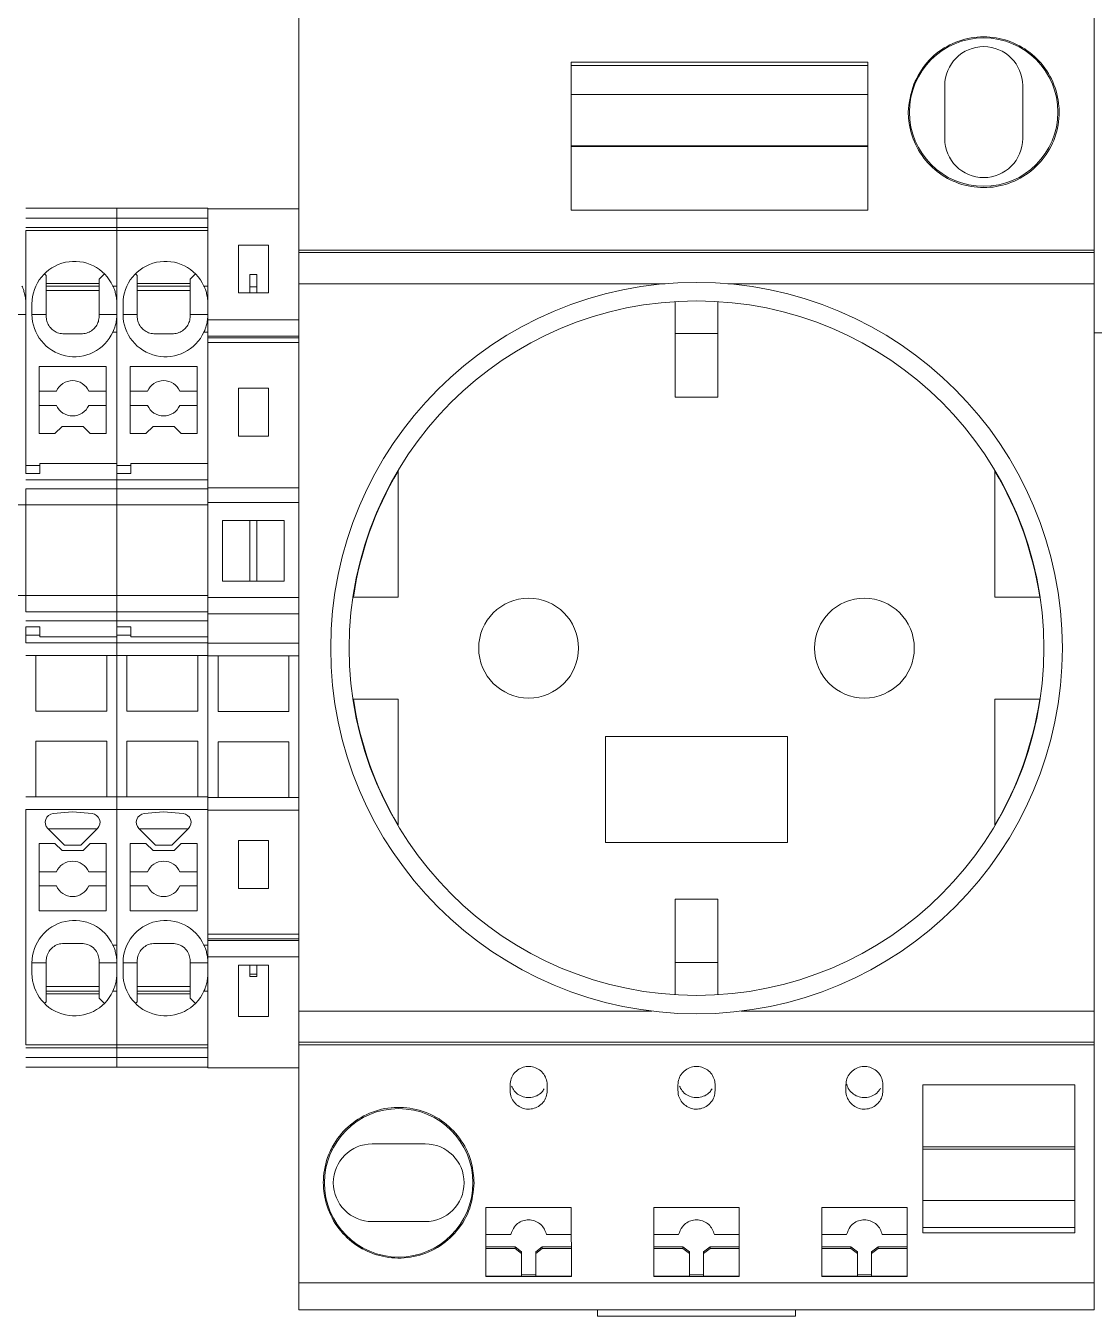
# Model space of a CAD drawing. Header units: millimetres. Extents: x 91 to 341, y 63 to 263.
# Drawn here: x 133.5 to 163.73, y 92.99 to 129.5 of the extents above; entities that cross this region are included whole.
import ezdxf

# ---------------------------------------------------------------- set-up
doc = ezdxf.new("R2010")
doc.units = ezdxf.units.MM

msp = doc.modelspace()

# ---------------------------------------------------------------- linework, layer by layer
at = {"color": 7, "linetype": 'Continuous', "lineweight": 15}
for p, q in [((141.227, 123.156), (141.227, 129.807)), ((163.727, 123.156), (163.727, 129.807)), ((148.927, 128.479), (157.327, 128.479)), ((148.927, 124.289), (148.927, 128.479)), ((148.927, 128.384), (157.327, 128.384)), ((157.327, 128.479), (157.327, 124.289)), ((159.499, 126.312), (159.499, 127.812)), ((161.706, 127.812), (161.706, 126.312)), ((157.327, 127.562), (148.927, 127.562)), ((148.927, 126.11), (157.327, 126.11)), ((157.327, 126.092), (148.927, 126.092)), ((136.077, 124.339), (133.502, 124.339)), ((136.077, 124.065), (136.077, 124.339)), ((138.652, 124.339), (136.077, 124.339)), ((138.652, 124.065), (138.652, 124.339)), ((141.227, 124.321), (138.652, 124.321)), ((157.327, 124.289), (148.927, 124.289)), ((136.077, 124.065), (133.502, 124.065)), ((133.502, 123.798), (136.077, 123.798)), ((136.077, 123.798), (136.077, 124.065)), ((138.652, 124.065), (136.077, 124.065)), ((136.077, 123.714), (136.077, 123.798)), ((136.077, 123.798), (138.652, 123.798)), ((138.652, 123.798), (138.652, 124.065)), ((138.652, 123.714), (138.652, 123.798)), ((133.502, 123.714), (136.077, 123.714)), ((133.502, 117.063), (133.502, 123.714)), ((136.077, 123.714), (136.077, 122.139)), ((136.077, 123.714), (138.652, 123.714)), ((136.077, 117.063), (136.077, 123.714)), ((138.652, 123.714), (138.652, 122.139)), ((139.515, 121.946), (139.515, 123.296)), ((139.515, 123.296), (140.365, 123.296)), ((140.365, 123.296), (140.365, 121.946)), ((141.227, 123.156), (163.727, 123.156)), ((141.227, 123.088), (141.227, 123.156)), ((141.227, 123.088), (163.727, 123.088)), ((141.227, 122.206), (141.227, 123.088)), ((163.727, 123.088), (163.727, 123.156)), ((163.727, 122.206), (163.727, 123.088)), ((134.029, 122.487), (134.077, 122.439)), ((134.077, 122.439), (134.077, 121.339)), ((135.726, 122.487), (135.577, 122.339)), ((135.577, 121.339), (135.577, 122.339)), ((136.604, 122.487), (136.652, 122.439)), ((136.652, 122.439), (136.652, 121.339)), ((138.301, 122.487), (138.152, 122.339)), ((138.152, 121.339), (138.152, 122.339)), ((140.04, 122.464), (139.84, 122.464)), ((139.84, 122.464), (139.84, 122.114)), ((140.04, 122.464), (140.04, 122.114)), ((135.577, 122.214), (134.077, 122.214)), ((135.577, 122.139), (134.077, 122.139)), ((135.577, 122.014), (134.077, 122.014)), ((135.968, 122.139), (136.077, 122.139)), ((138.152, 122.214), (136.652, 122.214)), ((138.152, 122.139), (136.652, 122.139)), ((138.152, 122.014), (136.652, 122.014)), ((138.543, 122.139), (138.652, 122.139)), ((138.652, 122.139), (138.652, 121.639)), ((139.84, 122.114), (140.04, 122.114)), ((139.84, 121.946), (139.84, 122.114)), ((140.04, 122.114), (140.04, 121.946)), ((141.227, 122.206), (151.59, 122.206)), ((141.227, 101.622), (141.227, 122.206)), ((153.365, 122.206), (163.727, 122.206)), ((163.727, 101.622), (163.727, 122.206)), ((133.677, 121.339), (133.677, 121.639)), ((136.252, 121.339), (136.252, 121.639)), ((138.652, 121.639), (138.652, 121.339)), ((140.365, 121.946), (139.515, 121.946)), ((151.877, 121.702), (151.877, 120.794)), ((153.077, 121.702), (153.077, 120.794)), ((133.002, 121.339), (133.502, 121.339)), ((133.677, 121.339), (134.077, 121.339)), ((134.077, 121.339), (134.077, 121.289)), ((135.577, 121.339), (135.577, 121.289)), ((135.577, 121.339), (136.077, 121.339)), ((136.252, 121.339), (136.652, 121.339)), ((136.652, 121.339), (136.652, 121.289)), ((138.152, 121.339), (138.152, 121.289)), ((138.152, 121.339), (138.652, 121.339)), ((138.652, 121.339), (138.652, 120.839)), ((138.652, 121.188), (141.227, 121.188)), ((136.077, 120.839), (135.968, 120.839)), ((136.077, 120.839), (136.077, 117.114)), ((138.652, 120.839), (138.543, 120.839)), ((138.652, 120.839), (138.652, 120.581)), ((141.227, 120.72), (138.652, 120.72)), ((141.227, 120.67), (138.652, 120.67)), ((138.652, 120.581), (138.652, 120.541)), ((141.227, 120.541), (138.652, 120.541)), ((138.652, 116.426), (138.652, 120.541)), ((153.077, 120.794), (151.877, 120.794)), ((151.877, 120.794), (151.877, 118.994)), ((153.077, 120.794), (153.077, 118.994)), ((166.302, 120.814), (163.727, 120.814)), ((135.777, 119.864), (133.877, 119.864)), ((133.877, 119.864), (133.877, 117.964)), ((135.777, 117.964), (135.777, 119.864)), ((138.352, 119.864), (136.452, 119.864)), ((136.452, 119.864), (136.452, 117.964)), ((138.352, 117.964), (138.352, 119.864)), ((133.877, 119.164), (134.369, 119.164)), ((135.286, 119.164), (135.777, 119.164)), ((136.452, 119.164), (136.944, 119.164)), ((137.861, 119.164), (138.352, 119.164)), ((139.515, 119.246), (140.365, 119.246)), ((139.515, 117.896), (139.515, 119.246)), ((140.365, 119.246), (140.365, 117.896)), ((134.369, 118.764), (133.877, 118.764)), ((135.777, 118.764), (135.286, 118.764)), ((136.944, 118.764), (136.452, 118.764)), ((138.352, 118.764), (137.861, 118.764)), ((151.877, 118.994), (153.077, 118.994)), ((133.877, 117.964), (134.327, 117.964)), ((134.327, 117.964), (134.527, 118.164)), ((134.527, 118.164), (135.127, 118.164)), ((135.127, 118.164), (135.327, 117.964)), ((135.327, 117.964), (135.777, 117.964)), ((136.452, 117.964), (136.902, 117.964)), ((136.902, 117.964), (137.102, 118.164)), ((137.102, 118.164), (137.702, 118.164)), ((137.702, 118.164), (137.902, 117.964)), ((137.902, 117.964), (138.352, 117.964)), ((140.365, 117.896), (139.515, 117.896)), ((133.902, 117.063), (133.502, 117.063)), ((133.502, 116.835), (133.502, 117.063)), ((136.077, 117.114), (133.902, 117.114)), ((133.902, 117.114), (133.902, 117.063)), ((133.902, 117.063), (133.902, 116.835)), ((136.477, 117.063), (136.077, 117.063)), ((136.077, 116.835), (136.077, 117.063)), ((138.652, 117.114), (136.477, 117.114)), ((136.477, 117.114), (136.477, 117.063)), ((136.477, 117.063), (136.477, 116.835)), ((144.037, 116.904), (144.037, 113.334)), ((160.918, 113.334), (160.918, 116.904)), ((133.902, 116.835), (133.502, 116.835)), ((136.077, 116.659), (133.502, 116.659)), ((136.077, 116.835), (136.077, 116.659)), ((136.477, 116.835), (136.077, 116.835)), ((136.077, 116.403), (136.077, 116.659)), ((138.652, 116.659), (136.077, 116.659)), ((133.502, 116.403), (133.502, 115.947)), ((133.502, 116.403), (136.077, 116.403)), ((136.077, 116.403), (136.077, 115.947)), ((136.077, 116.403), (138.652, 116.403)), ((138.652, 116.426), (141.227, 116.426)), ((138.652, 116.016), (138.652, 116.426)), ((133.502, 115.947), (130.927, 115.947)), ((133.502, 115.947), (133.502, 113.381)), ((136.077, 115.947), (133.502, 115.947)), ((136.077, 115.947), (136.077, 113.381)), ((138.652, 115.947), (136.077, 115.947)), ((138.652, 116.016), (141.227, 116.016)), ((138.652, 116.016), (138.652, 115.947)), ((138.652, 113.381), (138.652, 115.947)), ((139.065, 115.509), (140.815, 115.509)), ((139.065, 113.784), (139.065, 115.509)), ((139.84, 115.509), (139.84, 113.784)), ((140.04, 115.509), (140.04, 113.784)), ((140.815, 115.509), (140.815, 113.784)), ((140.815, 113.784), (139.065, 113.784)), ((130.927, 113.381), (133.502, 113.381)), ((133.502, 113.381), (133.502, 112.925)), ((133.502, 113.381), (136.077, 113.381)), ((136.077, 113.381), (136.077, 112.925)), ((136.077, 113.381), (138.652, 113.381)), ((138.652, 113.381), (138.652, 113.329)), ((141.227, 113.329), (138.652, 113.329)), ((138.652, 112.866), (138.652, 113.329)), ((144.037, 113.334), (142.768, 113.334)), ((162.187, 113.334), (160.918, 113.334)), ((136.077, 112.925), (133.502, 112.925)), ((136.077, 112.669), (136.077, 112.925)), ((138.652, 112.925), (136.077, 112.925)), ((138.652, 112.866), (141.227, 112.866)), ((138.652, 112.866), (138.652, 112.03)), ((133.502, 112.669), (136.077, 112.669)), ((133.902, 112.492), (133.502, 112.492)), ((133.502, 112.264), (133.502, 112.492)), ((133.902, 112.492), (133.902, 112.264)), ((136.077, 112.669), (136.077, 112.492)), ((136.077, 112.669), (138.652, 112.669)), ((136.477, 112.492), (136.077, 112.492)), ((136.077, 112.264), (136.077, 112.492)), ((136.477, 112.492), (136.477, 112.264)), ((133.502, 112.264), (133.902, 112.264)), ((133.502, 112.048), (133.502, 112.264)), ((133.902, 112.214), (133.902, 112.264)), ((133.902, 112.214), (136.077, 112.214)), ((136.077, 112.264), (136.477, 112.264)), ((136.077, 112.048), (136.077, 112.264)), ((136.077, 112.048), (136.077, 112.214)), ((136.477, 112.214), (136.477, 112.264)), ((136.477, 112.214), (138.652, 112.214)), ((133.502, 112.048), (136.077, 112.048)), ((136.077, 112.048), (136.077, 111.689)), ((136.077, 112.048), (138.652, 112.048)), ((141.227, 112.03), (138.652, 112.03)), ((138.652, 111.671), (138.652, 112.03)), ((136.077, 111.689), (133.502, 111.689)), ((133.79, 111.689), (133.79, 110.114)), ((135.79, 110.114), (135.79, 111.689)), ((136.077, 111.689), (136.077, 107.689)), ((138.652, 111.689), (136.077, 111.689)), ((136.365, 111.689), (136.365, 110.114)), ((138.365, 110.114), (138.365, 111.689)), ((138.652, 111.671), (141.227, 111.671)), ((138.652, 107.689), (138.652, 111.671)), ((138.94, 110.096), (138.94, 111.671)), ((140.94, 111.671), (140.94, 110.096)), ((142.768, 110.454), (144.037, 110.454)), ((144.037, 110.454), (144.037, 106.884)), ((160.918, 106.884), (160.918, 110.454)), ((160.918, 110.454), (162.187, 110.454)), ((133.79, 110.114), (135.79, 110.114)), ((136.365, 110.114), (138.365, 110.114)), ((140.94, 110.096), (138.94, 110.096)), ((135.79, 109.264), (133.79, 109.264)), ((133.79, 109.264), (133.79, 107.689)), ((135.79, 107.689), (135.79, 109.264)), ((138.365, 109.264), (136.365, 109.264)), ((136.365, 109.264), (136.365, 107.689)), ((138.365, 107.689), (138.365, 109.264)), ((138.94, 109.246), (140.94, 109.246)), ((138.94, 107.671), (138.94, 109.246)), ((140.94, 109.246), (140.94, 107.671)), ((149.905, 109.394), (155.05, 109.394)), ((149.905, 106.394), (149.905, 109.394)), ((155.05, 109.394), (155.05, 106.394)), ((136.077, 107.689), (133.502, 107.689)), ((136.077, 107.689), (136.077, 107.33)), ((138.652, 107.689), (136.077, 107.689)), ((138.652, 107.689), (138.652, 107.671)), ((141.227, 107.671), (138.652, 107.671)), ((138.652, 107.312), (138.652, 107.671)), ((136.077, 107.33), (133.502, 107.33)), ((133.502, 100.667), (133.502, 107.33)), ((134.827, 107.265), (134.279, 107.213)), ((135.376, 107.213), (134.827, 107.265)), ((136.077, 107.33), (136.077, 103.489)), ((138.652, 107.33), (136.077, 107.33)), ((136.077, 100.667), (136.077, 107.33)), ((137.402, 107.265), (136.854, 107.213)), ((137.951, 107.213), (137.402, 107.265)), ((138.652, 107.312), (141.227, 107.312)), ((138.652, 103.801), (138.652, 107.312)), ((134.126, 106.787), (134.599, 106.314)), ((135.521, 106.779), (134.134, 106.779)), ((135.529, 106.787), (135.056, 106.314)), ((136.701, 106.787), (137.174, 106.314)), ((138.096, 106.779), (136.709, 106.779)), ((138.104, 106.787), (137.631, 106.314)), ((134.327, 106.364), (133.877, 106.364)), ((133.877, 106.364), (133.877, 104.464)), ((134.527, 106.164), (134.327, 106.364)), ((135.056, 106.314), (134.599, 106.314)), ((135.327, 106.364), (135.127, 106.164)), ((135.777, 106.364), (135.327, 106.364)), ((135.777, 104.464), (135.777, 106.364)), ((136.902, 106.364), (136.452, 106.364)), ((136.452, 106.364), (136.452, 104.464)), ((137.102, 106.164), (136.902, 106.364)), ((137.631, 106.314), (137.174, 106.314)), ((137.902, 106.364), (137.702, 106.164)), ((138.352, 106.364), (137.902, 106.364)), ((138.352, 104.464), (138.352, 106.364)), ((139.515, 105.096), (139.515, 106.446)), ((139.515, 106.446), (140.365, 106.446)), ((140.365, 106.446), (140.365, 105.096)), ((155.05, 106.394), (149.905, 106.394)), ((135.127, 106.164), (134.527, 106.164)), ((137.702, 106.164), (137.102, 106.164)), ((133.877, 105.564), (134.369, 105.564)), ((135.286, 105.564), (135.777, 105.564)), ((136.452, 105.564), (136.944, 105.564)), ((137.861, 105.564), (138.352, 105.564)), ((134.369, 105.164), (133.877, 105.164)), ((135.777, 105.164), (135.286, 105.164)), ((136.944, 105.164), (136.452, 105.164)), ((138.352, 105.164), (137.861, 105.164)), ((140.365, 105.096), (139.515, 105.096)), ((133.877, 104.464), (135.777, 104.464)), ((136.452, 104.464), (138.352, 104.464)), ((153.077, 104.794), (151.877, 104.794)), ((151.877, 104.794), (151.877, 102.994)), ((153.077, 104.794), (153.077, 102.994)), ((138.652, 103.801), (141.227, 103.801)), ((138.652, 103.801), (138.652, 103.761)), ((138.652, 103.761), (138.652, 103.489)), ((136.077, 103.489), (135.968, 103.489)), ((138.652, 103.489), (138.543, 103.489)), ((138.652, 103.672), (141.227, 103.672)), ((141.227, 103.622), (138.652, 103.622)), ((138.652, 103.489), (138.652, 102.989)), ((133.677, 102.989), (133.677, 102.689)), ((134.077, 102.989), (133.677, 102.989)), ((134.077, 103.039), (134.077, 102.989)), ((134.077, 101.889), (134.077, 102.989)), ((135.577, 102.989), (135.577, 103.039)), ((136.077, 102.989), (135.577, 102.989)), ((135.577, 102.989), (135.577, 101.989)), ((136.252, 102.989), (136.252, 102.689)), ((136.652, 102.989), (136.252, 102.989)), ((136.652, 103.039), (136.652, 102.989)), ((136.652, 101.889), (136.652, 102.989)), ((138.152, 102.989), (138.152, 103.039)), ((138.652, 102.989), (138.152, 102.989)), ((138.152, 102.989), (138.152, 101.989)), ((141.227, 103.154), (138.652, 103.154)), ((138.652, 102.689), (138.652, 102.989)), ((151.877, 102.994), (153.077, 102.994)), ((151.877, 102.086), (151.877, 102.994)), ((153.077, 102.994), (153.077, 102.086)), ((138.652, 102.689), (138.652, 102.189)), ((139.515, 102.921), (140.365, 102.921)), ((139.515, 101.471), (139.515, 102.921)), ((139.84, 102.921), (139.84, 102.664)), ((140.04, 102.664), (139.84, 102.664)), ((139.84, 102.664), (139.84, 102.599)), ((140.04, 102.921), (140.04, 102.664)), ((140.04, 102.664), (140.04, 102.599)), ((140.365, 102.921), (140.365, 101.471)), ((135.577, 102.314), (134.077, 102.314)), ((138.152, 102.314), (136.652, 102.314)), ((140.04, 102.599), (139.84, 102.599)), ((134.029, 101.84), (134.077, 101.889)), ((135.577, 102.189), (134.077, 102.189)), ((135.577, 102.114), (134.077, 102.114)), ((135.577, 101.989), (135.726, 101.84)), ((135.968, 102.189), (136.077, 102.189)), ((136.077, 102.189), (136.077, 100.667)), ((136.604, 101.84), (136.652, 101.889)), ((138.152, 102.189), (136.652, 102.189)), ((138.152, 102.114), (136.652, 102.114)), ((138.152, 101.989), (138.301, 101.84)), ((138.543, 102.189), (138.652, 102.189)), ((138.652, 102.189), (138.652, 100.667)), ((141.227, 101.622), (151.212, 101.622)), ((141.227, 100.739), (141.227, 101.622)), ((163.727, 101.622), (153.743, 101.622)), ((163.727, 100.739), (163.727, 101.622)), ((139.515, 101.471), (140.365, 101.471)), ((136.077, 100.667), (133.502, 100.667)), ((136.077, 100.583), (133.502, 100.583)), ((136.077, 100.583), (136.077, 100.667)), ((138.652, 100.667), (136.077, 100.667)), ((136.077, 100.583), (136.077, 100.313)), ((138.652, 100.583), (136.077, 100.583)), ((138.652, 100.583), (138.652, 100.667)), ((138.652, 100.583), (138.652, 100.313)), ((141.227, 100.739), (163.727, 100.739)), ((141.227, 100.672), (141.227, 100.739)), ((163.727, 100.672), (141.227, 100.672)), ((141.227, 93.936), (141.227, 100.672)), ((163.727, 100.672), (163.727, 100.739)), ((163.727, 93.936), (163.727, 100.672)), ((133.502, 100.313), (136.077, 100.313)), ((136.077, 100.039), (136.077, 100.313)), ((136.077, 100.313), (138.652, 100.313)), ((138.652, 100.039), (138.652, 100.313)), ((133.502, 100.039), (136.077, 100.039)), ((136.077, 100.039), (138.652, 100.039)), ((138.652, 100.021), (138.652, 100.039)), ((138.652, 100.021), (141.227, 100.021)), ((147.202, 99.532), (147.202, 99.371)), ((148.252, 99.371), (148.252, 99.532)), ((151.952, 99.532), (151.952, 99.371)), ((153.002, 99.371), (153.002, 99.532)), ((156.702, 99.532), (156.702, 99.371)), ((157.752, 99.371), (157.752, 99.532)), ((158.877, 99.539), (163.177, 99.539)), ((158.877, 95.348), (158.877, 99.539)), ((163.177, 99.539), (163.177, 95.348)), ((143.302, 97.864), (144.802, 97.864)), ((163.177, 97.779), (158.877, 97.779)), ((163.177, 97.717), (158.877, 97.717)), ((146.519, 94.116), (146.521, 96.069)), ((146.521, 96.069), (148.934, 96.069)), ((146.521, 95.498), (146.521, 96.069)), ((148.934, 96.069), (148.936, 94.116)), ((148.934, 95.498), (148.934, 96.069)), ((151.269, 94.116), (151.271, 96.069)), ((151.271, 96.069), (153.684, 96.069)), ((151.271, 95.498), (151.271, 96.069)), ((153.684, 96.069), (153.686, 94.116)), ((153.684, 95.498), (153.684, 96.069)), ((156.019, 94.116), (156.021, 96.069)), ((156.021, 96.069), (158.434, 96.069)), ((156.021, 95.498), (156.021, 96.069)), ((158.434, 96.069), (158.436, 94.116)), ((158.434, 95.498), (158.434, 96.069)), ((158.877, 96.266), (163.177, 96.266)), ((144.802, 95.664), (143.302, 95.664)), ((146.521, 95.49), (146.521, 95.498)), ((148.933, 95.498), (148.933, 95.49)), ((151.271, 95.49), (151.271, 95.498)), ((153.683, 95.498), (153.683, 95.49)), ((156.021, 95.49), (156.021, 95.498)), ((158.433, 95.498), (158.433, 95.49)), ((163.177, 95.5), (158.877, 95.5)), ((163.177, 95.348), (158.877, 95.348)), ((146.521, 95.298), (147.222, 95.298)), ((146.521, 94.947), (147.343, 94.947)), ((147.343, 94.947), (147.343, 94.904)), ((147.343, 94.947), (147.527, 94.809)), ((147.927, 94.809), (148.112, 94.947)), ((148.112, 94.947), (148.112, 94.904)), ((148.112, 94.947), (148.934, 94.947)), ((148.233, 95.298), (148.933, 95.298)), ((151.271, 95.298), (151.972, 95.298)), ((151.271, 94.947), (152.093, 94.947)), ((152.093, 94.947), (152.277, 94.809)), ((152.093, 94.947), (152.093, 94.904)), ((152.677, 94.809), (152.862, 94.947)), ((152.862, 94.904), (152.862, 94.947)), ((152.862, 94.947), (153.684, 94.947)), ((152.983, 95.298), (153.683, 95.298)), ((156.021, 95.298), (156.722, 95.298)), ((156.021, 94.947), (156.843, 94.947)), ((156.843, 94.947), (157.027, 94.809)), ((156.843, 94.947), (156.843, 94.904)), ((157.427, 94.809), (157.612, 94.947)), ((157.612, 94.904), (157.612, 94.947)), ((157.612, 94.947), (158.434, 94.947)), ((157.733, 95.298), (158.433, 95.298)), ((147.343, 94.904), (146.521, 94.904)), ((147.527, 94.765), (147.343, 94.904)), ((147.527, 94.809), (147.527, 94.765)), ((147.527, 94.119), (147.527, 94.765)), ((148.112, 94.904), (147.927, 94.765)), ((147.927, 94.809), (147.927, 94.765)), ((147.927, 94.765), (147.927, 94.119)), ((148.934, 94.904), (148.112, 94.904)), ((152.093, 94.904), (151.271, 94.904)), ((152.277, 94.765), (152.093, 94.904)), ((152.277, 94.765), (152.277, 94.809)), ((152.277, 94.119), (152.277, 94.765)), ((152.862, 94.904), (152.677, 94.765)), ((152.677, 94.809), (152.677, 94.765)), ((152.677, 94.765), (152.677, 94.119)), ((153.684, 94.904), (152.862, 94.904)), ((156.843, 94.904), (156.021, 94.904)), ((157.027, 94.765), (156.843, 94.904)), ((157.027, 94.765), (157.027, 94.809)), ((157.027, 94.119), (157.027, 94.765)), ((157.612, 94.904), (157.427, 94.765)), ((157.427, 94.809), (157.427, 94.765)), ((157.427, 94.765), (157.427, 94.119)), ((158.434, 94.904), (157.612, 94.904)), ((141.227, 93.936), (163.727, 93.936)), ((141.227, 93.164), (141.227, 93.936)), ((147.527, 94.119), (146.519, 94.119)), ((147.527, 94.116), (146.519, 94.116)), ((147.527, 94.162), (147.927, 94.162)), ((147.527, 94.116), (147.527, 94.119)), ((147.527, 94.113), (147.527, 94.116)), ((147.927, 94.113), (147.527, 94.113)), ((148.936, 94.119), (147.927, 94.119)), ((147.927, 94.119), (147.927, 94.116)), ((147.927, 94.116), (147.927, 94.113)), ((148.936, 94.116), (147.927, 94.116)), ((152.277, 94.119), (151.269, 94.119)), ((152.277, 94.116), (151.269, 94.116)), ((152.277, 94.162), (152.677, 94.162)), ((152.277, 94.116), (152.277, 94.119)), ((152.277, 94.113), (152.277, 94.116)), ((152.677, 94.113), (152.277, 94.113)), ((153.686, 94.119), (152.677, 94.119)), ((152.677, 94.119), (152.677, 94.116)), ((152.677, 94.116), (152.677, 94.113)), ((153.686, 94.116), (152.677, 94.116)), ((157.027, 94.119), (156.019, 94.119)), ((157.027, 94.116), (156.019, 94.116)), ((157.027, 94.162), (157.427, 94.162)), ((157.027, 94.116), (157.027, 94.119)), ((157.027, 94.113), (157.027, 94.116)), ((157.427, 94.113), (157.027, 94.113)), ((158.436, 94.119), (157.427, 94.119)), ((157.427, 94.119), (157.427, 94.116)), ((157.427, 94.116), (157.427, 94.113)), ((158.436, 94.116), (157.427, 94.116)), ((163.727, 93.164), (163.727, 93.936)), ((141.227, 93.164), (163.727, 93.164)), ((149.677, 93.164), (149.677, 92.989)), ((155.277, 92.989), (155.277, 93.164)), ((149.677, 92.989), (155.277, 92.989))]:
    msp.add_line(p, q, dxfattribs=at)
for centre, radius in [((160.602, 127.062), 2.1), ((152.477, 111.894), 10.35), ((152.477, 111.894), 9.826), ((147.727, 111.894), 1.412), ((157.227, 111.894), 1.412), ((144.052, 96.762), 2.1)]:
    msp.add_circle(centre, radius, dxfattribs=at)
for centre, radius, start, end in [((160.602, 127.812), 1.103, 360, 180), ((160.602, 126.312), 1.103, 180, 360), ((134.877, 121.639), 1.2, 24.6243, 180), ((137.452, 121.639), 1.2, 24.6243, 180), ((134.877, 121.339), 1.2, 180, 335.3757), ((137.452, 121.339), 1.2, 180, 335.3757), ((134.827, 118.964), 0.5, 23.5782, 156.4218), ((137.402, 118.964), 0.5, 23.5782, 156.4218), ((134.827, 118.964), 0.5, 203.5782, 336.4218), ((137.402, 118.964), 0.5, 203.5782, 336.4218), ((152.477, 111.894), 9.815, 149.3068, 171.5612), ((152.477, 111.894), 9.815, 8.4388, 30.6928), ((152.477, 111.894), 9.815, 188.4388, 210.6932), ((152.477, 111.894), 9.815, 329.3072, 351.5612), ((134.302, 106.964), 0.25, 95.4405, 224.9999), ((135.352, 106.964), 0.25, 315, 84.5597), ((136.877, 106.964), 0.25, 95.4405, 224.9999), ((137.927, 106.964), 0.25, 315, 84.5597), ((134.827, 105.364), 0.5, 23.5782, 156.4218), ((137.402, 105.364), 0.5, 23.5782, 156.4218), ((134.827, 105.364), 0.5, 203.5782, 336.4218), ((137.402, 105.364), 0.5, 203.5782, 336.4218), ((134.877, 102.989), 1.2, 24.6243, 180), ((137.452, 102.989), 1.2, 24.6243, 180), ((134.877, 102.689), 1.2, 180, 335.3757), ((137.452, 102.689), 1.2, 180, 335.3757), ((143.302, 96.764), 1.1, 90, 270), ((144.802, 96.764), 1.1, 270, 90)]:
    msp.add_arc(centre, radius, start, end, dxfattribs=at)
for points, knots in [([(158.623, 127.853), (158.735, 128.068), (158.959, 128.498), (159.544, 128.956), (160.232, 129.201), (160.955, 129.202), (161.632, 128.971), (162.197, 128.534), (162.593, 127.932), (162.724, 127.408), (162.745, 126.874), (162.653, 126.334), (162.292, 125.689), (161.735, 125.203), (161.055, 124.933), (160.329, 124.903), (159.639, 125.112), (159.056, 125.533), (158.64, 126.124), (158.488, 126.666), (158.451, 127.253), (158.548, 127.592), (158.623, 127.853)], [0, 0, 0, 0, 0.0543828, 0.1087978, 0.1623578, 0.2147834, 0.2667199, 0.3190711, 0.3724832, 0.4270266, 0.4390166, 0.4937804, 0.5485653, 0.6027759, 0.6561467, 0.7088923, 0.7613762, 0.8139988, 0.8671308, 0.9210362, 0.9390234, 1, 1, 1, 1]), ([(133.393, 122.139), (133.396, 122.134), (133.4, 122.124), (133.433, 122.046), (133.47, 121.928), (133.498, 121.783), (133.501, 121.682), (133.502, 121.639)], [0, 0, 0, 0, 0.2017139, 0.4029785, 0.6155953, 0.8372677, 1, 1, 1, 1]), ([(135.968, 122.139), (135.971, 122.134), (135.975, 122.124), (136.008, 122.046), (136.045, 121.928), (136.073, 121.783), (136.076, 121.682), (136.077, 121.639)], [0, 0, 0, 0, 0.201714, 0.402979, 0.615595, 0.837268, 1, 1, 1, 1]), ([(138.543, 122.139), (138.546, 122.134), (138.55, 122.124), (138.583, 122.046), (138.62, 121.928), (138.648, 121.783), (138.651, 121.682), (138.652, 121.639)], [0, 0, 0, 0, 0.201714, 0.402979, 0.615595, 0.837268, 1, 1, 1, 1]), ([(134.077, 121.289), (134.081, 121.241), (134.089, 121.145), (134.152, 121.014), (134.246, 120.905), (134.371, 120.825), (134.487, 120.792), (134.556, 120.79), (134.577, 120.789)], [0, 0, 0, 0, 0.165538, 0.330968, 0.499815, 0.687388, 0.905918, 1, 1, 1, 1]), ([(135.577, 121.289), (135.573, 121.238), (135.564, 121.138), (135.494, 121), (135.39, 120.889), (135.255, 120.813), (135.146, 120.79), (135.086, 120.789), (135.077, 120.789)], [0, 0, 0, 0, 0.1831143, 0.3662214, 0.5508258, 0.7471462, 0.9638999, 1, 1, 1, 1]), ([(136.077, 121.339), (136.075, 121.285), (136.071, 121.178), (136.04, 121.034), (136.003, 120.919), (135.973, 120.85), (135.97, 120.842), (135.968, 120.839)], [0, 0, 0, 0, 0.202574, 0.404795, 0.616318, 0.838088, 1, 1, 1, 1]), ([(136.652, 121.289), (136.656, 121.241), (136.664, 121.145), (136.727, 121.014), (136.821, 120.905), (136.946, 120.825), (137.062, 120.792), (137.131, 120.79), (137.152, 120.789)], [0, 0, 0, 0, 0.165538, 0.330968, 0.499815, 0.687388, 0.905918, 1, 1, 1, 1]), ([(138.152, 121.289), (138.148, 121.238), (138.139, 121.138), (138.069, 121), (137.965, 120.889), (137.83, 120.813), (137.721, 120.79), (137.661, 120.789), (137.652, 120.789)], [0, 0, 0, 0, 0.1831143, 0.3662214, 0.5508258, 0.7471462, 0.9638999, 1, 1, 1, 1]), ([(138.652, 121.339), (138.65, 121.285), (138.646, 121.178), (138.615, 121.034), (138.578, 120.919), (138.548, 120.85), (138.545, 120.842), (138.543, 120.839)], [0, 0, 0, 0, 0.202574, 0.404795, 0.616318, 0.838088, 1, 1, 1, 1]), ([(134.577, 120.789), (134.635, 120.789), (134.723, 120.789), (134.87, 120.789), (134.982, 120.789), (135.047, 120.789), (135.077, 120.789)], [0, 0, 0, 0, 0.387804, 0.599062, 0.810983, 1, 1, 1, 1]), ([(137.152, 120.789), (137.21, 120.789), (137.298, 120.789), (137.445, 120.789), (137.557, 120.789), (137.622, 120.789), (137.652, 120.789)], [0, 0, 0, 0, 0.387804, 0.599062, 0.810983, 1, 1, 1, 1]), ([(134.577, 103.539), (134.522, 103.534), (134.416, 103.524), (134.268, 103.442), (134.156, 103.322), (134.088, 103.182), (134.081, 103.083), (134.077, 103.039)], [0, 0, 0, 0, 0.244717, 0.468069, 0.657226, 0.847198, 1, 1, 1, 1]), ([(134.577, 103.539), (134.635, 103.539), (134.723, 103.539), (134.87, 103.539), (134.982, 103.539), (135.047, 103.539), (135.077, 103.539)], [0, 0, 0, 0, 0.387804, 0.599062, 0.810983, 1, 1, 1, 1]), ([(135.077, 103.539), (135.135, 103.533), (135.253, 103.522), (135.414, 103.424), (135.525, 103.282), (135.572, 103.146), (135.576, 103.066), (135.577, 103.039)], [0, 0, 0, 0, 0.240236, 0.490055, 0.706896, 0.899731, 1, 1, 1, 1]), ([(135.968, 103.489), (135.971, 103.484), (135.975, 103.474), (136.008, 103.396), (136.045, 103.278), (136.073, 103.133), (136.076, 103.032), (136.077, 102.989)], [0, 0, 0, 0, 0.201714, 0.402979, 0.615595, 0.837268, 1, 1, 1, 1]), ([(137.152, 103.539), (137.097, 103.534), (136.991, 103.524), (136.843, 103.442), (136.731, 103.322), (136.663, 103.182), (136.656, 103.083), (136.652, 103.039)], [0, 0, 0, 0, 0.244717, 0.468069, 0.657226, 0.847198, 1, 1, 1, 1]), ([(137.152, 103.539), (137.21, 103.539), (137.298, 103.539), (137.445, 103.539), (137.557, 103.539), (137.622, 103.539), (137.652, 103.539)], [0, 0, 0, 0, 0.387804, 0.599062, 0.810983, 1, 1, 1, 1]), ([(137.652, 103.539), (137.71, 103.533), (137.828, 103.522), (137.989, 103.424), (138.1, 103.282), (138.147, 103.146), (138.151, 103.066), (138.152, 103.039)], [0, 0, 0, 0, 0.240236, 0.490055, 0.706896, 0.899731, 1, 1, 1, 1]), ([(138.543, 103.489), (138.546, 103.484), (138.55, 103.474), (138.583, 103.396), (138.62, 103.278), (138.648, 103.133), (138.651, 103.032), (138.652, 102.989)], [0, 0, 0, 0, 0.201714, 0.402979, 0.615595, 0.837268, 1, 1, 1, 1]), ([(136.077, 102.689), (136.075, 102.635), (136.071, 102.528), (136.04, 102.384), (136.003, 102.269), (135.973, 102.2), (135.97, 102.192), (135.968, 102.189)], [0, 0, 0, 0, 0.2025743, 0.404795, 0.6163181, 0.838088, 1, 1, 1, 1]), ([(138.652, 102.689), (138.65, 102.635), (138.646, 102.528), (138.615, 102.384), (138.578, 102.269), (138.548, 102.2), (138.545, 102.192), (138.543, 102.189)], [0, 0, 0, 0, 0.202574, 0.404795, 0.616318, 0.838088, 1, 1, 1, 1]), ([(147.202, 99.532), (147.208, 99.591), (147.22, 99.711), (147.312, 99.869), (147.448, 99.988), (147.615, 100.055), (147.794, 100.063), (147.964, 100.011), (148.109, 99.907), (148.21, 99.761), (148.249, 99.628), (148.252, 99.551), (148.252, 99.532)], [0, 0, 0, 0, 0.109011, 0.218046, 0.326403, 0.433517, 0.539562, 0.645113, 0.750921, 0.857642, 0.965578, 1, 1, 1, 1]), ([(151.952, 99.532), (151.958, 99.591), (151.97, 99.711), (152.062, 99.869), (152.198, 99.988), (152.365, 100.055), (152.544, 100.063), (152.714, 100.011), (152.859, 99.907), (152.96, 99.761), (152.999, 99.628), (153.002, 99.551), (153.002, 99.532)], [0, 0, 0, 0, 0.109011, 0.218046, 0.326402, 0.43352, 0.53956, 0.645113, 0.750921, 0.857642, 0.965578, 1, 1, 1, 1]), ([(156.702, 99.532), (156.708, 99.591), (156.72, 99.711), (156.812, 99.869), (156.948, 99.988), (157.115, 100.055), (157.294, 100.063), (157.464, 100.011), (157.609, 99.907), (157.71, 99.761), (157.749, 99.628), (157.752, 99.551), (157.752, 99.532)], [0, 0, 0, 0, 0.109011, 0.218045, 0.326401, 0.433517, 0.539562, 0.645112, 0.750923, 0.85764, 0.965577, 1, 1, 1, 1]), ([(148.252, 99.371), (148.247, 99.311), (148.235, 99.193), (148.143, 99.036), (148.008, 98.917), (147.841, 98.85), (147.662, 98.842), (147.491, 98.893), (147.346, 98.997), (147.244, 99.142), (147.206, 99.275), (147.203, 99.352), (147.202, 99.371)], [0, 0, 0, 0, 0.108607, 0.217233, 0.325344, 0.432523, 0.538896, 0.644896, 0.751085, 0.857959, 0.965749, 1, 1, 1, 1]), ([(147.243, 99.501), (147.266, 99.455), (147.314, 99.355), (147.447, 99.244), (147.613, 99.178), (147.793, 99.169), (147.962, 99.221), (148.096, 99.309), (148.147, 99.391), (148.168, 99.424)], [0, 0, 0, 0, 0.135039, 0.289317, 0.442434, 0.594517, 0.746117, 0.897963, 1, 1, 1, 1]), ([(153.002, 99.371), (152.997, 99.311), (152.985, 99.193), (152.893, 99.036), (152.758, 98.917), (152.591, 98.85), (152.412, 98.842), (152.241, 98.893), (152.096, 98.997), (151.994, 99.142), (151.956, 99.275), (151.953, 99.352), (151.952, 99.371)], [0, 0, 0, 0, 0.1086069, 0.2172318, 0.3253442, 0.432522, 0.5388966, 0.6448949, 0.7510862, 0.8579579, 0.9657483, 1, 1, 1, 1]), ([(151.993, 99.501), (152.016, 99.455), (152.064, 99.355), (152.197, 99.244), (152.363, 99.178), (152.543, 99.169), (152.712, 99.221), (152.846, 99.309), (152.897, 99.391), (152.918, 99.424)], [0, 0, 0, 0, 0.135038, 0.289319, 0.442431, 0.594511, 0.746114, 0.897957, 1, 1, 1, 1]), ([(157.752, 99.371), (157.747, 99.311), (157.735, 99.193), (157.643, 99.036), (157.508, 98.917), (157.341, 98.85), (157.162, 98.842), (156.991, 98.893), (156.846, 98.997), (156.744, 99.142), (156.706, 99.275), (156.703, 99.352), (156.702, 99.371)], [0, 0, 0, 0, 0.108607, 0.217233, 0.325345, 0.432523, 0.538895, 0.644896, 0.751085, 0.857958, 0.965749, 1, 1, 1, 1]), ([(157.679, 99.444), (157.666, 99.418), (157.626, 99.339), (157.507, 99.245), (157.342, 99.177), (157.162, 99.17), (156.991, 99.22), (156.848, 99.323), (156.756, 99.441), (156.736, 99.526), (156.729, 99.554)], [0, 0, 0, 0, 0.072383, 0.2165666, 0.3596557, 0.5017843, 0.6434662, 0.7853717, 0.928096, 1, 1, 1, 1]), ([(146.185, 96.762), (146.161, 96.519), (146.111, 96.031), (145.73, 95.385), (145.172, 94.901), (144.486, 94.636), (143.763, 94.613), (143.079, 94.825), (142.502, 95.245), (142.088, 95.835), (141.936, 96.374), (141.906, 96.929), (141.985, 97.392), (142.252, 97.958), (142.664, 98.438), (143.295, 98.803), (144.01, 98.939), (144.725, 98.832), (145.364, 98.499), (145.856, 97.975), (146.141, 97.366), (146.172, 96.946), (146.185, 96.762)], [0, 0, 0, 0, 0.05512, 0.11025, 0.165008, 0.218671, 0.271168, 0.323101, 0.375372, 0.428668, 0.483114, 0.49997, 0.554686, 0.58709, 0.640568, 0.69407, 0.747036, 0.799574, 0.852077, 0.904936, 0.958474, 1, 1, 1, 1]), ([(147.222, 95.298), (147.251, 95.376), (147.298, 95.507), (147.445, 95.641), (147.601, 95.71), (147.771, 95.724), (147.936, 95.681), (148.078, 95.588), (148.18, 95.453), (148.215, 95.349), (148.233, 95.298)], [0, 0, 0, 0, 0.176206, 0.294232, 0.412271, 0.530057, 0.647618, 0.76525, 0.883205, 1, 1, 1, 1]), ([(151.972, 95.298), (152.001, 95.376), (152.048, 95.507), (152.195, 95.641), (152.351, 95.71), (152.521, 95.724), (152.686, 95.681), (152.828, 95.588), (152.93, 95.453), (152.965, 95.349), (152.983, 95.298)], [0, 0, 0, 0, 0.176206, 0.294232, 0.412271, 0.530057, 0.647618, 0.76525, 0.883205, 1, 1, 1, 1]), ([(156.722, 95.298), (156.751, 95.376), (156.798, 95.507), (156.945, 95.641), (157.101, 95.71), (157.271, 95.724), (157.436, 95.681), (157.578, 95.588), (157.68, 95.453), (157.715, 95.349), (157.733, 95.298)], [0, 0, 0, 0, 0.176206, 0.294232, 0.412271, 0.530057, 0.647618, 0.76525, 0.883205, 1, 1, 1, 1])]:
    msp.add_open_spline(points, degree=3, knots=knots, dxfattribs=at)

doc.saveas('drawing.dxf')
